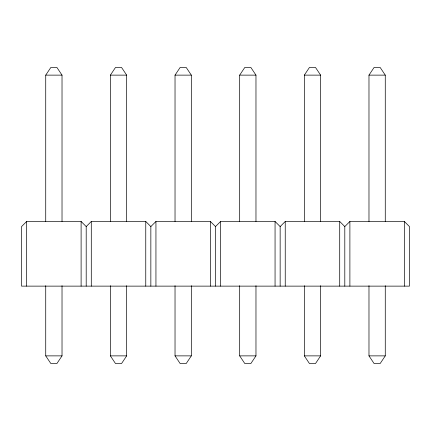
<?xml version="1.0" encoding="UTF-8"?>
<svg xmlns="http://www.w3.org/2000/svg" width="431" height="431" viewBox="0 0 431 431"><rect width="100%" height="100%" fill="white"/><g stroke="black" fill="none" stroke-linecap="round" stroke-linejoin="round"><path stroke-width="0.65" d="M45.729 221.48L45.729 75.129L50.82 67.495L56.93 67.495L62.021 75.129L62.021 221.48M110.379 221.48L110.379 75.129L115.47 67.495L121.58 67.495L126.671 75.129L126.671 221.48M175.029 221.48L175.029 75.129L180.12 67.495L186.23 67.495L191.321 75.129L191.321 221.48M239.679 221.48L239.679 75.129L244.77 67.495L250.88 67.495L255.971 75.129L255.971 221.48M62.021 285.705L62.021 355.871L56.93 363.505L50.82 363.505L45.729 355.871L45.729 285.705M304.329 221.48L304.329 75.129L309.42 67.495L315.53 67.495L320.621 75.129L320.621 221.48M126.671 285.705L126.671 355.871L121.58 363.505L115.47 363.505L110.379 355.871L110.379 285.705M368.979 221.48L368.979 75.129L374.07 67.495L380.18 67.495L385.271 75.129L385.271 221.48M191.321 285.705L191.321 355.871L186.23 363.505L180.12 363.505L175.029 355.871L175.029 285.705M255.971 285.705L255.971 355.871L250.88 363.505L244.77 363.505L239.679 355.871L239.679 285.705M320.621 285.705L320.621 355.871L315.53 363.505L309.42 363.505L304.329 355.871L304.329 285.705M385.271 285.705L385.271 355.871L380.18 363.505L374.07 363.505L368.979 355.871L368.979 285.705M86.2 286.13L86.2 226.571L81.109 221.48L26.641 221.48L21.55 226.571L21.55 286.13L409.45 286.13L409.45 226.571L404.359 221.48L349.891 221.48L344.8 226.571L344.8 286.13M86.2 226.571L91.291 221.48L145.759 221.48L150.85 226.571L150.85 286.13M150.85 226.571L155.941 221.48L210.409 221.48L215.5 226.571L215.5 286.13M215.5 226.571L220.591 221.48L275.059 221.48L280.15 226.571L280.15 286.13M280.15 226.571L285.241 221.48L339.709 221.48L344.8 226.571M45.729 75.129L62.021 75.129M110.379 75.129L126.671 75.129M175.029 75.129L191.321 75.129M239.679 75.129L255.971 75.129M304.329 75.129L320.621 75.129M368.979 75.129L385.271 75.129M45.729 355.871L62.021 355.871M110.379 355.871L126.671 355.871M175.029 355.871L191.321 355.871M239.679 355.871L255.971 355.871M304.329 355.871L320.621 355.871M368.979 355.871L385.271 355.871M404.359 221.48L404.359 286.13M349.891 221.48L349.891 286.13M339.709 221.48L339.709 286.13M285.241 221.48L285.241 286.13M275.059 221.48L275.059 286.13M220.591 221.48L220.591 286.13M210.409 221.48L210.409 286.13M155.941 221.48L155.941 286.13M145.759 221.48L145.759 286.13M91.291 221.48L91.291 286.13M81.109 221.48L81.109 286.13M26.641 221.48L26.641 286.13"/></g></svg>
